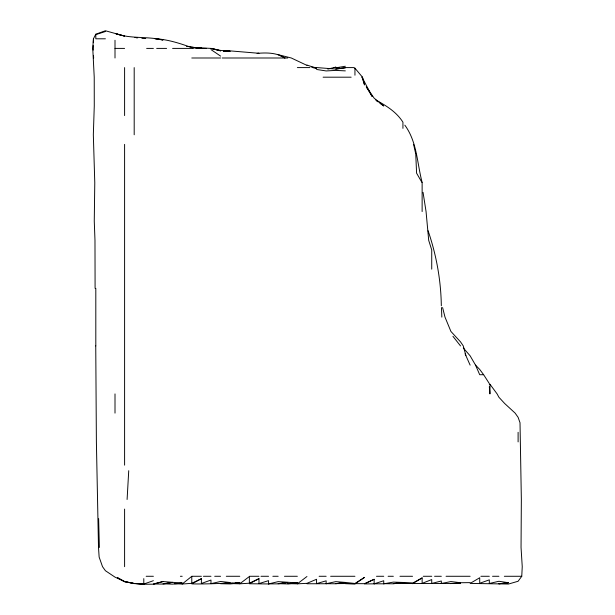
<?xml version="1.0" encoding="UTF-8"?>
<svg xmlns="http://www.w3.org/2000/svg" width="615" height="615" viewBox="0 0 615 615"><rect width="100%" height="100%" fill="white"/><g stroke="black" fill="none" stroke-linecap="round" stroke-linejoin="round"><path stroke-width="0.92" d="M489.317 384.321L490.032 384.321L489.947 393.915L489.317 386.681M93.188 45.518L93.173 50.146M93.311 42.635L93.472 38.799M128.735 470.698L127.097 499.495M508.513 582.743L498.911 583.758L508.513 582.743L498.911 581.267L489.317 583.497L489.317 579.86L479.715 583.274L479.715 577.746L470.121 583.427L508.513 584.035L518.107 581.252L521.758 576.278L522.243 566.676L521.043 547.481L521.351 499.495L520.013 422.713L518.107 417.324L515.124 413.111L504.692 403.517L498.911 397.244L497.112 393.915L490.032 384.321M154.949 38.668L162.99 40.037C147.6 36.108 131.118 39.068 115.874 33.71L124.599 36.093L105.403 30.75L95.809 34.217L93.411 38.799L92.757 48.401L94.226 77.19L94.272 105.98L93.334 134.777L94.779 182.763L94.264 221.154L94.979 240.35L95.094 288.343M306.954 576.509L297.36 583.835L287.759 583.627L291.249 583.358M354.947 583.481L345.346 582.428L335.752 583.62L354.947 583.481L364.541 577.37L354.947 583.996L345.346 583.604L364.541 583.681L374.143 579.292L374.143 583.843L364.541 583.912L374.143 579.292M412.534 583.712L422.128 577.908L422.128 583.366L431.73 579.568L431.73 583.451L402.933 583.481M412.534 583.205L402.933 582.451L393.339 583.55L412.534 583.205L422.128 577.908M235.407 583.143L239.773 582.805L230.171 583.927L220.577 583.712L230.171 582.536L220.577 581.475L210.976 583.658L210.976 580.037L201.382 583.489L201.382 578.707L191.78 583.881C207.862 584.258 223.791 583.112 239.773 582.805L239.773 583.804L230.171 583.55L232.793 583.343M268.563 583.942L268.563 580.645L258.969 583.597L258.969 578.654L249.367 583.75L268.563 583.942L278.164 581.629L297.36 582.889L297.36 583.835L306.954 583.335L316.556 579.276L316.556 583.643L326.15 580.814L326.15 583.735L306.954 583.758M174.506 583.743L182.186 584.027L191.78 583.327L201.382 578.707M249.367 583.212L249.367 576.524L239.773 583.804L249.367 583.212L258.969 578.654M153.389 580.691L143.795 584.042L134.193 583.589L124.599 581.552L115.005 577.131L105.403 570.712L102.521 566.676L99.138 557.082L98.508 547.481L96.386 441.908L95.748 345.93M374.143 583.843L383.737 580.737L383.737 583.82L374.143 583.781M95.809 34.601L105.403 31.511M191.78 583.327L191.78 576.332L182.186 584.027L182.186 583.097L162.99 581.544L153.389 584.196L143.795 584.25L134.193 583.458L124.599 581.752L117.404 577.646L124.599 581.552L134.193 583.458L143.795 584.042L143.795 578.615M327.833 69.088L335.752 67.143L336.128 67.596M154.265 583.743L162.99 581.544M326.15 583.735L335.752 581.636L345.346 582.428L335.752 583.766L326.15 583.681M441.324 583.535L441.324 580.99L431.73 583.451L441.324 583.535L450.926 581.559L460.52 582.736L470.121 582.628M383.737 583.82L393.339 582.105L402.933 582.451L393.339 583.796L383.737 583.673M337.204 67.596L345.346 66.251M257.224 53.367C266.633 52.544 276.858 52.629 285.029 57.995L278.164 54.681L291.295 57.995L306.954 65.382M311.674 67.173L335.752 69.065L345.346 67.596L353.771 67.596L354.947 68.188L362.489 77.19L364.541 84.978L362.035 77.19L362.489 77.19M257.224 53.49L258.969 53.282L230.171 50.884L223.453 50.968M335.752 69.065L345.346 67.911M460.52 582.736L450.926 583.581L441.324 583.374M292.994 583.228L297.36 582.889L287.759 583.935L278.164 583.666L287.759 582.413L278.164 583.866L268.563 583.873M174.329 583.566L182.186 583.097L172.584 584.135L162.99 583.804L172.584 582.367L162.99 584.081L153.389 583.958M141.873 38.414L145.717 38.43M105.403 38.799L95.809 38.799L95.809 34.217M115.005 48.401L124.599 48.401M146.639 48.401L153.389 48.401M156.679 48.401L166.603 48.401M172.584 48.401L193.302 48.401M201.382 48.401L206.555 48.401M191.78 57.995L220.577 57.995M222.184 57.995L287.759 57.995M297.36 67.596L309.914 67.596M333.722 67.596L339.011 67.596M323.098 77.19L351.142 77.19M489.317 383.552L483.644 374.72L479.715 374.72L475.533 365.125L470.121 355.808L463.318 347.982M146.162 576.278L153.389 576.278M180.38 576.278L182.186 576.278M191.826 576.278L201.382 576.278M203.45 576.278L210.976 576.278M214.696 576.278L220.577 576.278M226.305 576.278L239.773 576.278M249.552 576.278L258.969 576.278M260.968 576.278L268.563 576.278M272.837 576.278L278.164 576.278M284.453 576.278L297.36 576.278M319.116 576.278L326.15 576.278M330.616 576.278L354.947 576.278M376.48 576.278L383.737 576.278M388.088 576.278L393.339 576.278M399.95 576.278L412.534 576.278M423.243 576.278L431.73 576.278M434.567 576.278L441.324 576.278M446.052 576.278L470.121 576.278M480.892 576.278L489.317 576.278M492.538 576.278L498.911 576.278M504.331 576.278L521.758 576.278M450.926 583.374L460.52 583.558M223.453 51.091L230.171 51.283L220.577 50.415L210.976 48.401L201.382 47.909M186.545 46.379L191.78 46.886L198.207 48.401L191.78 47.424L201.382 47.747M154.949 38.707C167.603 39.36 179.934 43.35 191.78 47.616M345.346 70.871L335.752 70.402L326.15 70.933L316.556 69.464M191.78 47.578L193.525 47.678M191.78 47.416L195.27 47.686M135.069 37.407L137.683 37.823M313.012 67.735L316.556 68.303L306.954 65.036M135.139 37.438L137.022 37.776M375.742 99.999C386.105 105.534 396.552 112.022 402.933 122.201L402.933 128.366M210.976 49.592L220.577 56.096M376.357 100.691L377.833 101.752M380.047 103.335L383.737 105.98L374.143 98.169L366.256 86.784L372.075 96.386L362.035 77.19M475.533 365.125L479.715 369.438L483.644 374.72M452.94 336.328L460.52 345.93M404.847 125.176C417.147 141.957 417.001 163.09 422.128 182.409M465.078 353.779L470.121 365.125M428.086 230.756C436.381 255.041 440.94 280.117 441.324 305.786M465.87 355.524L463.28 345.93L460.52 341.863L450.926 331.462L445.006 317.132L442.585 307.538M413.603 144.371L415.748 153.973L416.593 173.169L422.128 182.763L422.128 211.56M423.051 192.364L426.057 211.56L428.701 240.35L431.73 249.951L431.73 269.147M93.488 55.381L93.649 57.995M441.47 307.538L441.824 317.132M98.623 518.691L99.369 547.481M518.107 432.307L518.107 441.908M354.947 68.188L354.947 75.199M335.752 67.143L335.752 67.596M134.193 67.596L134.193 134.777M124.599 67.596L124.599 115.582M124.599 144.371L124.599 465.148M124.599 509.089L124.599 566.676M115.005 40.259L115.005 57.995M115.005 393.915L115.005 413.111M95.809 288.343L95.809 345.93M201.382 48.139L198.76 47.985L201.382 48.139M211.068 48.401L220.577 50.83L211.068 48.401"/></g></svg>
